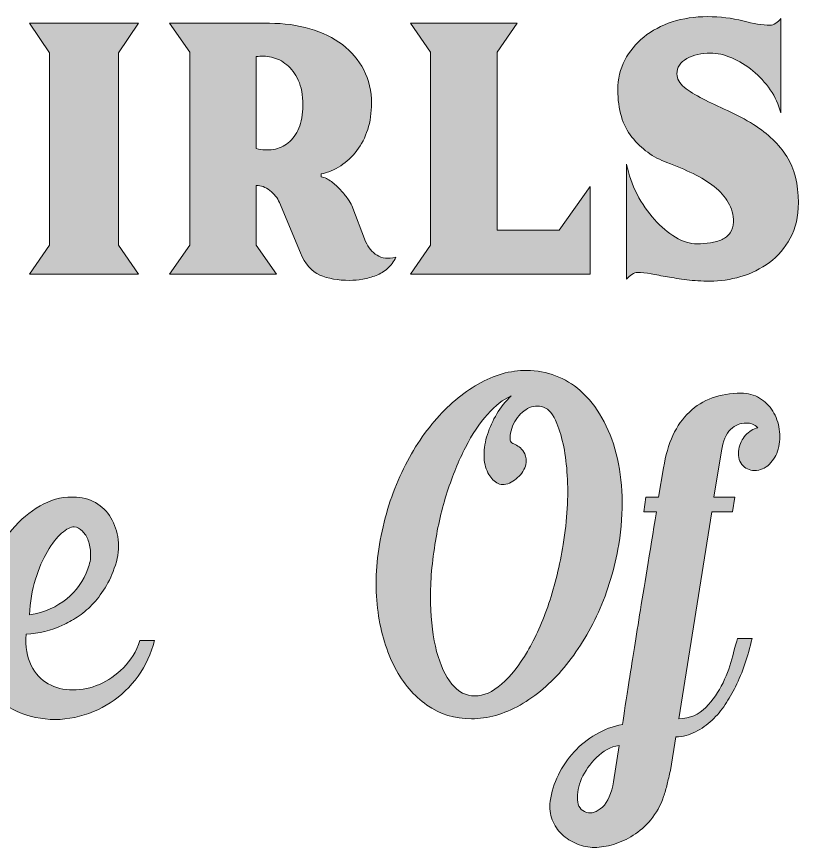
# Model space of a CAD drawing. Header units: inches. Extents: x 0.5 to 6.17, y -8.94 to -0.2.
# Drawn here: x 4.378 to 6.122, y -8.938 to -7.084 of the extents above; entities that cross this region are included whole.
import ezdxf

# ---------------------------------------------------------------- set-up
doc = ezdxf.new("R2010")
doc.units = ezdxf.units.IN
doc.header["$MEASUREMENT"] = 0
doc.layers.add('Layer 1', color=7, linetype='Continuous')

# ---------------------------------------------------------------- blocks, each defined once
blk = doc.blocks.new('block 10')
at = {"layer": 'Layer 1', "true_color": 0xf2f2f2}
h = blk.add_hatch(color=7, dxfattribs=at)
h.dxf.hatch_style = 2
edge = h.paths.add_edge_path()
edge.add_spline(control_points=[(4.6851, -8.4764), (4.6782, -8.5055), (4.666, -8.5321), (4.6487, -8.556), (4.6314, -8.5799), (4.6108, -8.5997), (4.5869, -8.6152), (4.563, -8.6308), (4.5365, -8.6418), (4.5076, -8.648), (4.4786, -8.6542), (4.4493, -8.6542), (4.4198, -8.648), (4.3965, -8.6432), (4.3747, -8.6341), (4.3546, -8.621), (4.3344, -8.6078), (4.3179, -8.5908), (4.305, -8.57), (4.2921, -8.5492), (4.2835, -8.5249), (4.2791, -8.4972), (4.2746, -8.4695), (4.2762, -8.4386), (4.2838, -8.4047), (4.2913, -8.3707), (4.3023, -8.3385), (4.3168, -8.3079), (4.3313, -8.2774), (4.3481, -8.2511), (4.3673, -8.2289), (4.3865, -8.2067), (4.4075, -8.189), (4.4301, -8.1759), (4.4528, -8.1627), (4.4764, -8.1561), (4.501, -8.1561), (4.501, -8.1561), (4.5047, -8.1561), (4.5047, -8.1561), (4.523, -8.1561), (4.5393, -8.1603), (4.5538, -8.1686), (4.5683, -8.1769), (4.5798, -8.1882), (4.5883, -8.2024), (4.5968, -8.2166), (4.6021, -8.2329), (4.6044, -8.2513), (4.6066, -8.2696), (4.6045, -8.2885), (4.5982, -8.3079), (4.5919, -8.3274), (4.5842, -8.3443), (4.5751, -8.3589), (4.566, -8.3735), (4.5562, -8.3861), (4.5458, -8.3969), (4.5354, -8.4076), (4.5246, -8.4166), (4.5132, -8.4239), (4.5019, -8.4312), (4.4909, -8.4373), (4.4802, -8.4421), (4.455, -8.4539), (4.4279, -8.4605), (4.399, -8.4619), (4.3971, -8.4903), (4.4009, -8.5137), (4.4103, -8.5321), (4.4198, -8.5504), (4.4325, -8.5641), (4.4485, -8.5731), (4.4646, -8.5821), (4.4829, -8.5866), (4.5033, -8.5866), (4.5238, -8.5866), (4.5436, -8.5825), (4.5628, -8.5742), (4.582, -8.5659), (4.5998, -8.5535), (4.6162, -8.5372), (4.6325, -8.521), (4.6448, -8.5007), (4.653, -8.4764), (4.653, -8.4764), (4.6851, -8.4764), (4.6851, -8.4764)], knot_values=[0, 0, 0, 0, 1, 1, 1, 2, 2, 2, 3, 3, 3, 4, 4, 4, 5, 5, 5, 6, 6, 6, 7, 7, 7, 8, 8, 8, 9, 9, 9, 10, 10, 10, 11, 11, 11, 12, 12, 12, 13, 13, 13, 14, 14, 14, 15, 15, 15, 16, 16, 16, 17, 17, 17, 18, 18, 18, 19, 19, 19, 20, 20, 20, 21, 21, 21, 22, 22, 22, 23, 23, 23, 24, 24, 24, 25, 25, 25, 26, 26, 26, 27, 27, 27, 28, 28, 28, 29, 29, 29, 29], degree=3, periodic=1)
edge = h.paths.add_edge_path()
edge.add_spline(control_points=[(4.5368, -8.3163), (4.5412, -8.3052), (4.5433, -8.2941), (4.543, -8.283), (4.5427, -8.2719), (4.5409, -8.262), (4.5378, -8.2534), (4.5346, -8.2447), (4.5302, -8.2376), (4.5246, -8.232), (4.5189, -8.2265), (4.5129, -8.2234), (4.5066, -8.2227), (4.4984, -8.2227), (4.489, -8.2273), (4.4783, -8.2367), (4.4676, -8.2461), (4.4571, -8.2596), (4.4467, -8.2773), (4.4363, -8.2949), (4.4273, -8.3157), (4.4198, -8.3397), (4.4122, -8.3636), (4.4078, -8.3901), (4.4065, -8.4192), (4.4405, -8.413), (4.4682, -8.401), (4.4896, -8.3833), (4.511, -8.3657), (4.5268, -8.3433), (4.5368, -8.3163)], knot_values=[0, 0, 0, 0, 1, 1, 1, 2, 2, 2, 3, 3, 3, 4, 4, 4, 5, 5, 5, 6, 6, 6, 7, 7, 7, 8, 8, 8, 9, 9, 9, 10, 10, 10, 10], degree=3, periodic=1)
at = {"layer": 'Layer 1', "lineweight": 0}
for points, knots in [([(4.6851, -8.4764), (4.6782, -8.5055), (4.666, -8.5321), (4.6487, -8.556), (4.6314, -8.5799), (4.6108, -8.5997), (4.5869, -8.6152), (4.563, -8.6308), (4.5365, -8.6418), (4.5076, -8.648), (4.4786, -8.6542), (4.4493, -8.6542), (4.4198, -8.648), (4.3965, -8.6432), (4.3747, -8.6341), (4.3546, -8.621), (4.3344, -8.6078), (4.3179, -8.5908), (4.305, -8.57), (4.2921, -8.5492), (4.2835, -8.5249), (4.2791, -8.4972), (4.2746, -8.4695), (4.2762, -8.4386), (4.2838, -8.4047), (4.2913, -8.3707), (4.3023, -8.3385), (4.3168, -8.3079), (4.3313, -8.2774), (4.3481, -8.2511), (4.3673, -8.2289), (4.3865, -8.2067), (4.4075, -8.189), (4.4301, -8.1759), (4.4528, -8.1627), (4.4764, -8.1561), (4.501, -8.1561), (4.501, -8.1561), (4.5047, -8.1561), (4.5047, -8.1561), (4.523, -8.1561), (4.5393, -8.1603), (4.5538, -8.1686), (4.5683, -8.1769), (4.5798, -8.1882), (4.5883, -8.2024), (4.5968, -8.2166), (4.6021, -8.2329), (4.6044, -8.2513), (4.6066, -8.2696), (4.6045, -8.2885), (4.5982, -8.3079), (4.5919, -8.3274), (4.5842, -8.3443), (4.5751, -8.3589), (4.566, -8.3735), (4.5562, -8.3861), (4.5458, -8.3969), (4.5354, -8.4076), (4.5246, -8.4166), (4.5132, -8.4239), (4.5019, -8.4312), (4.4909, -8.4373), (4.4802, -8.4421), (4.455, -8.4539), (4.4279, -8.4605), (4.399, -8.4619), (4.3971, -8.4903), (4.4009, -8.5137), (4.4103, -8.5321), (4.4198, -8.5504), (4.4325, -8.5641), (4.4485, -8.5731), (4.4646, -8.5821), (4.4829, -8.5866), (4.5033, -8.5866), (4.5238, -8.5866), (4.5436, -8.5825), (4.5628, -8.5742), (4.582, -8.5659), (4.5998, -8.5535), (4.6162, -8.5372), (4.6325, -8.521), (4.6448, -8.5007), (4.653, -8.4764), (4.653, -8.4764), (4.6851, -8.4764), (4.6851, -8.4764)], [0, 0, 0, 0, 1, 1, 1, 2, 2, 2, 3, 3, 3, 4, 4, 4, 5, 5, 5, 6, 6, 6, 7, 7, 7, 8, 8, 8, 9, 9, 9, 10, 10, 10, 11, 11, 11, 12, 12, 12, 13, 13, 13, 14, 14, 14, 15, 15, 15, 16, 16, 16, 17, 17, 17, 18, 18, 18, 19, 19, 19, 20, 20, 20, 21, 21, 21, 22, 22, 22, 23, 23, 23, 24, 24, 24, 25, 25, 25, 26, 26, 26, 27, 27, 27, 28, 28, 28, 29, 29, 29, 29]), ([(4.5368, -8.3163), (4.5412, -8.3052), (4.5433, -8.2941), (4.543, -8.283), (4.5427, -8.2719), (4.5409, -8.262), (4.5378, -8.2534), (4.5346, -8.2447), (4.5302, -8.2376), (4.5246, -8.232), (4.5189, -8.2265), (4.5129, -8.2234), (4.5066, -8.2227), (4.4984, -8.2227), (4.489, -8.2273), (4.4783, -8.2367), (4.4676, -8.2461), (4.4571, -8.2596), (4.4467, -8.2773), (4.4363, -8.2949), (4.4273, -8.3157), (4.4198, -8.3397), (4.4122, -8.3636), (4.4078, -8.3901), (4.4065, -8.4192), (4.4405, -8.413), (4.4682, -8.401), (4.4896, -8.3833), (4.511, -8.3657), (4.5268, -8.3433), (4.5368, -8.3163)], [0, 0, 0, 0, 1, 1, 1, 2, 2, 2, 3, 3, 3, 4, 4, 4, 5, 5, 5, 6, 6, 6, 7, 7, 7, 8, 8, 8, 9, 9, 9, 10, 10, 10, 10])]:
    blk.add_open_spline(points, degree=3, knots=knots, dxfattribs=at)
blk = doc.blocks.new('block 11')
at = {"layer": 'Layer 1', "true_color": 0xf2f2f2}
h = blk.add_hatch(color=7, dxfattribs=at)
h.dxf.hatch_style = 2
edge = h.paths.add_edge_path()
edge.add_spline(control_points=[(5.636, -7.919), (5.6542, -7.9356), (5.6701, -7.9558), (5.6837, -7.9793), (5.6972, -8.0029), (5.7077, -8.0296), (5.7153, -8.0594), (5.7228, -8.0892), (5.7272, -8.1211), (5.7285, -8.1551), (5.7298, -8.189), (5.7272, -8.2247), (5.721, -8.2622), (5.7121, -8.3156), (5.697, -8.3658), (5.6756, -8.413), (5.6542, -8.4601), (5.6287, -8.5014), (5.5991, -8.5367), (5.5696, -8.5721), (5.5368, -8.6), (5.5009, -8.6204), (5.4651, -8.6409), (5.4288, -8.6511), (5.3924, -8.6511), (5.3552, -8.6511), (5.3222, -8.6409), (5.2932, -8.6204), (5.2642, -8.6), (5.2405, -8.5721), (5.2219, -8.5367), (5.2033, -8.5014), (5.1907, -8.4601), (5.1841, -8.413), (5.1775, -8.3658), (5.1786, -8.3156), (5.1874, -8.2622), (5.1963, -8.2081), (5.2114, -8.1575), (5.2328, -8.1104), (5.2542, -8.0632), (5.2798, -8.0221), (5.3097, -7.9871), (5.3396, -7.9521), (5.3722, -7.9244), (5.4075, -7.9039), (5.4427, -7.8835), (5.4789, -7.8733), (5.516, -7.8733), (5.5387, -7.8733), (5.5601, -7.8773), (5.5803, -7.8852), (5.6004, -7.8932), (5.6186, -7.9041), (5.635, -7.918), (5.635, -7.918), (5.635, -7.919), (5.635, -7.919), (5.635, -7.919), (5.636, -7.919), (5.636, -7.919)], knot_values=[0, 0, 0, 0, 1, 1, 1, 2, 2, 2, 3, 3, 3, 4, 4, 4, 5, 5, 5, 6, 6, 6, 7, 7, 7, 8, 8, 8, 9, 9, 9, 10, 10, 10, 11, 11, 11, 12, 12, 12, 13, 13, 13, 14, 14, 14, 15, 15, 15, 16, 16, 16, 17, 17, 17, 18, 18, 18, 19, 19, 19, 20, 20, 20, 20], degree=3, periodic=1)
edge = h.paths.add_edge_path()
edge.add_spline(control_points=[(5.3999, -8.6002), (5.4194, -8.6002), (5.4394, -8.5913), (5.4599, -8.5736), (5.4803, -8.556), (5.4995, -8.5317), (5.5175, -8.5009), (5.5354, -8.47), (5.5513, -8.4341), (5.5652, -8.3932), (5.579, -8.3523), (5.5897, -8.3086), (5.5973, -8.2622), (5.6061, -8.206), (5.6091, -8.1547), (5.6062, -8.1083), (5.6034, -8.0618), (5.5957, -8.023), (5.5831, -7.9918), (5.5755, -7.9717), (5.5656, -7.9596), (5.5533, -7.9554), (5.5411, -7.9513), (5.5293, -7.9523), (5.5179, -7.9585), (5.5066, -7.9648), (5.497, -7.9745), (5.4891, -7.9876), (5.4813, -8.0008), (5.478, -8.0147), (5.4792, -8.0292), (5.4798, -8.0327), (5.4817, -8.0351), (5.4849, -8.0365), (5.488, -8.0379), (5.4917, -8.0398), (5.4957, -8.0422), (5.4998, -8.0447), (5.5036, -8.048), (5.5071, -8.0521), (5.5105, -8.0563), (5.5129, -8.0625), (5.5142, -8.0708), (5.5154, -8.0819), (5.5123, -8.0925), (5.5047, -8.1026), (5.4972, -8.1126), (5.488, -8.1201), (5.4773, -8.1249), (5.4666, -8.1298), (5.4572, -8.1296), (5.449, -8.1244), (5.4408, -8.1192), (5.4342, -8.1117), (5.4292, -8.102), (5.4235, -8.091), (5.4207, -8.0778), (5.4207, -8.0625), (5.4207, -8.0473), (5.4232, -8.0318), (5.4282, -8.0162), (5.4333, -8.0006), (5.4402, -7.9854), (5.449, -7.9705), (5.4578, -7.9556), (5.4685, -7.9422), (5.4811, -7.9304), (5.4635, -7.9381), (5.4458, -7.9518), (5.4282, -7.9715), (5.4106, -7.9913), (5.3942, -8.0159), (5.3791, -8.0454), (5.364, -8.0748), (5.3505, -8.1079), (5.3385, -8.1447), (5.3266, -8.1814), (5.3174, -8.2206), (5.3111, -8.2622), (5.3036, -8.3086), (5.3003, -8.3523), (5.3012, -8.3932), (5.3022, -8.4341), (5.3067, -8.47), (5.3149, -8.5009), (5.3231, -8.5317), (5.3344, -8.556), (5.3489, -8.5736), (5.3634, -8.5913), (5.3804, -8.6002), (5.3999, -8.6002)], knot_values=[0, 0, 0, 0, 1, 1, 1, 2, 2, 2, 3, 3, 3, 4, 4, 4, 5, 5, 5, 6, 6, 6, 7, 7, 7, 8, 8, 8, 9, 9, 9, 10, 10, 10, 11, 11, 11, 12, 12, 12, 13, 13, 13, 14, 14, 14, 15, 15, 15, 16, 16, 16, 17, 17, 17, 18, 18, 18, 19, 19, 19, 20, 20, 20, 21, 21, 21, 22, 22, 22, 23, 23, 23, 24, 24, 24, 25, 25, 25, 26, 26, 26, 27, 27, 27, 28, 28, 28, 29, 29, 29, 30, 30, 30, 30], degree=3, periodic=1)
at = {"layer": 'Layer 1', "lineweight": 0}
for points, knots in [([(5.636, -7.919), (5.6542, -7.9356), (5.6701, -7.9558), (5.6837, -7.9793), (5.6972, -8.0029), (5.7077, -8.0296), (5.7153, -8.0594), (5.7228, -8.0892), (5.7272, -8.1211), (5.7285, -8.1551), (5.7298, -8.189), (5.7272, -8.2247), (5.721, -8.2622), (5.7121, -8.3156), (5.697, -8.3658), (5.6756, -8.413), (5.6542, -8.4601), (5.6287, -8.5014), (5.5991, -8.5367), (5.5696, -8.5721), (5.5368, -8.6), (5.5009, -8.6204), (5.4651, -8.6409), (5.4288, -8.6511), (5.3924, -8.6511), (5.3552, -8.6511), (5.3222, -8.6409), (5.2932, -8.6204), (5.2642, -8.6), (5.2405, -8.5721), (5.2219, -8.5367), (5.2033, -8.5014), (5.1907, -8.4601), (5.1841, -8.413), (5.1775, -8.3658), (5.1786, -8.3156), (5.1874, -8.2622), (5.1963, -8.2081), (5.2114, -8.1575), (5.2328, -8.1104), (5.2542, -8.0632), (5.2798, -8.0221), (5.3097, -7.9871), (5.3396, -7.9521), (5.3722, -7.9244), (5.4075, -7.9039), (5.4427, -7.8835), (5.4789, -7.8733), (5.516, -7.8733), (5.5387, -7.8733), (5.5601, -7.8773), (5.5803, -7.8852), (5.6004, -7.8932), (5.6186, -7.9041), (5.635, -7.918), (5.635, -7.918), (5.635, -7.919), (5.635, -7.919), (5.635, -7.919), (5.636, -7.919), (5.636, -7.919)], [0, 0, 0, 0, 1, 1, 1, 2, 2, 2, 3, 3, 3, 4, 4, 4, 5, 5, 5, 6, 6, 6, 7, 7, 7, 8, 8, 8, 9, 9, 9, 10, 10, 10, 11, 11, 11, 12, 12, 12, 13, 13, 13, 14, 14, 14, 15, 15, 15, 16, 16, 16, 17, 17, 17, 18, 18, 18, 19, 19, 19, 20, 20, 20, 20]), ([(5.3999, -8.6002), (5.4194, -8.6002), (5.4394, -8.5913), (5.4599, -8.5736), (5.4803, -8.556), (5.4995, -8.5317), (5.5175, -8.5009), (5.5354, -8.47), (5.5513, -8.4341), (5.5652, -8.3932), (5.579, -8.3523), (5.5897, -8.3086), (5.5973, -8.2622), (5.6061, -8.206), (5.6091, -8.1547), (5.6062, -8.1083), (5.6034, -8.0618), (5.5957, -8.023), (5.5831, -7.9918), (5.5755, -7.9717), (5.5656, -7.9596), (5.5533, -7.9554), (5.5411, -7.9513), (5.5293, -7.9523), (5.5179, -7.9585), (5.5066, -7.9648), (5.497, -7.9745), (5.4891, -7.9876), (5.4813, -8.0008), (5.478, -8.0147), (5.4792, -8.0292), (5.4798, -8.0327), (5.4817, -8.0351), (5.4849, -8.0365), (5.488, -8.0379), (5.4917, -8.0398), (5.4957, -8.0422), (5.4998, -8.0447), (5.5036, -8.048), (5.5071, -8.0521), (5.5105, -8.0563), (5.5129, -8.0625), (5.5142, -8.0708), (5.5154, -8.0819), (5.5123, -8.0925), (5.5047, -8.1026), (5.4972, -8.1126), (5.488, -8.1201), (5.4773, -8.1249), (5.4666, -8.1298), (5.4572, -8.1296), (5.449, -8.1244), (5.4408, -8.1192), (5.4342, -8.1117), (5.4292, -8.102), (5.4235, -8.091), (5.4207, -8.0778), (5.4207, -8.0625), (5.4207, -8.0473), (5.4232, -8.0318), (5.4282, -8.0162), (5.4333, -8.0006), (5.4402, -7.9854), (5.449, -7.9705), (5.4578, -7.9556), (5.4685, -7.9422), (5.4811, -7.9304), (5.4635, -7.9381), (5.4458, -7.9518), (5.4282, -7.9715), (5.4106, -7.9913), (5.3942, -8.0159), (5.3791, -8.0454), (5.364, -8.0748), (5.3505, -8.1079), (5.3385, -8.1447), (5.3266, -8.1814), (5.3174, -8.2206), (5.3111, -8.2622), (5.3036, -8.3086), (5.3003, -8.3523), (5.3012, -8.3932), (5.3022, -8.4341), (5.3067, -8.47), (5.3149, -8.5009), (5.3231, -8.5317), (5.3344, -8.556), (5.3489, -8.5736), (5.3634, -8.5913), (5.3804, -8.6002), (5.3999, -8.6002)], [0, 0, 0, 0, 1, 1, 1, 2, 2, 2, 3, 3, 3, 4, 4, 4, 5, 5, 5, 6, 6, 6, 7, 7, 7, 8, 8, 8, 9, 9, 9, 10, 10, 10, 11, 11, 11, 12, 12, 12, 13, 13, 13, 14, 14, 14, 15, 15, 15, 16, 16, 16, 17, 17, 17, 18, 18, 18, 19, 19, 19, 20, 20, 20, 21, 21, 21, 22, 22, 22, 23, 23, 23, 24, 24, 24, 25, 25, 25, 26, 26, 26, 27, 27, 27, 28, 28, 28, 29, 29, 29, 30, 30, 30, 30])]:
    blk.add_open_spline(points, degree=3, knots=knots, dxfattribs=at)
blk = doc.blocks.new('block 12')
at = {"layer": 'Layer 1', "true_color": 0xf2f2f2}
h = blk.add_hatch(color=7, dxfattribs=at)
h.dxf.hatch_style = 2
edge = h.paths.add_edge_path()
edge.add_spline(control_points=[(6.0184, -8.4722), (6.0096, -8.5118), (5.9973, -8.5475), (5.9816, -8.5794), (5.9746, -8.5932), (5.9669, -8.6066), (5.9584, -8.6194), (5.9499, -8.6322), (5.9402, -8.6438), (5.9292, -8.6542), (5.9181, -8.6646), (5.9059, -8.6733), (5.8923, -8.6802), (5.8788, -8.6872), (5.8642, -8.691), (5.8484, -8.6917), (5.8484, -8.6917), (5.8362, -8.7666), (5.8362, -8.7666), (5.8336, -8.7776), (5.8313, -8.7879), (5.8291, -8.7972), (5.8269, -8.8066), (5.8242, -8.8158), (5.8211, -8.8248), (5.8141, -8.8449), (5.8047, -8.862), (5.7927, -8.8763), (5.7808, -8.8905), (5.7677, -8.9021), (5.7535, -8.9111), (5.7394, -8.9201), (5.7247, -8.9269), (5.7096, -8.9314), (5.6945, -8.9359), (5.6804, -8.9382), (5.6671, -8.9382), (5.6539, -8.9382), (5.6409, -8.9355), (5.6279, -8.9304), (5.615, -8.9251), (5.6039, -8.918), (5.5944, -8.909), (5.585, -8.9), (5.5777, -8.8893), (5.5727, -8.8768), (5.5677, -8.8643), (5.5661, -8.8504), (5.568, -8.8352), (5.5711, -8.8151), (5.5773, -8.7955), (5.5864, -8.7764), (5.5955, -8.7574), (5.6072, -8.7402), (5.6213, -8.725), (5.6355, -8.7097), (5.6517, -8.6967), (5.67, -8.686), (5.6882, -8.6752), (5.7081, -8.6678), (5.7295, -8.6636), (5.7326, -8.6407), (5.7376, -8.6078), (5.7446, -8.5648), (5.7502, -8.5281), (5.7579, -8.4795), (5.7677, -8.4192), (5.7774, -8.3589), (5.7899, -8.2823), (5.805, -8.1894), (5.805, -8.1894), (5.7767, -8.1894), (5.7767, -8.1894), (5.7767, -8.1894), (5.7814, -8.1561), (5.7814, -8.1561), (5.7814, -8.1561), (5.8097, -8.1561), (5.8097, -8.1561), (5.8097, -8.1561), (5.8211, -8.0906), (5.8211, -8.0906), (5.8299, -8.0358), (5.849, -7.9944), (5.8787, -7.9663), (5.9082, -7.9382), (5.9466, -7.9242), (5.9939, -7.9242), (6.0096, -7.9242), (6.0234, -7.9278), (6.0354, -7.9351), (6.0474, -7.9424), (6.0571, -7.9521), (6.0647, -7.9642), (6.0722, -7.9764), (6.0771, -7.9899), (6.0793, -8.0048), (6.0815, -8.0197), (6.0807, -8.0344), (6.0769, -8.049), (6.0732, -8.0622), (6.0666, -8.0734), (6.0571, -8.0828), (6.0477, -8.0922), (6.0367, -8.0968), (6.0241, -8.0968), (6.0121, -8.0968), (6.0027, -8.0923), (5.9957, -8.0833), (5.9888, -8.0743), (5.9866, -8.0629), (5.9891, -8.049), (5.991, -8.0372), (5.9959, -8.027), (6.0038, -8.0183), (6.0116, -8.0097), (6.0209, -8.0039), (6.0316, -8.0012), (6.0241, -7.9942), (6.0152, -7.9908), (6.0052, -7.9908), (5.9926, -7.9908), (5.9811, -7.9956), (5.9707, -8.0053), (5.9603, -8.015), (5.9536, -8.031), (5.9504, -8.0532), (5.9504, -8.0532), (5.9334, -8.1561), (5.9334, -8.1561), (5.9334, -8.1561), (5.9797, -8.1561), (5.9797, -8.1561), (5.9797, -8.1561), (5.975, -8.1894), (5.975, -8.1894), (5.975, -8.1894), (5.9287, -8.1894), (5.9287, -8.1894), (5.9287, -8.1894), (5.855, -8.6511), (5.855, -8.6511), (5.8796, -8.6504), (5.8997, -8.6419), (5.9155, -8.6257), (5.9312, -8.6094), (5.9439, -8.591), (5.9537, -8.5705), (5.9635, -8.5501), (5.9707, -8.5302), (5.9754, -8.5107), (5.9802, -8.4913), (5.9838, -8.4785), (5.9863, -8.4722), (5.9863, -8.4722), (6.0184, -8.4722), (6.0184, -8.4722)], knot_values=[0, 0, 0, 0, 1, 1, 1, 2, 2, 2, 3, 3, 3, 4, 4, 4, 5, 5, 5, 6, 6, 6, 7, 7, 7, 8, 8, 8, 9, 9, 9, 10, 10, 10, 11, 11, 11, 12, 12, 12, 13, 13, 13, 14, 14, 14, 15, 15, 15, 16, 16, 16, 17, 17, 17, 18, 18, 18, 19, 19, 19, 20, 20, 20, 21, 21, 21, 22, 22, 22, 23, 23, 23, 24, 24, 24, 25, 25, 25, 26, 26, 26, 27, 27, 27, 28, 28, 28, 29, 29, 29, 30, 30, 30, 31, 31, 31, 32, 32, 32, 33, 33, 33, 34, 34, 34, 35, 35, 35, 36, 36, 36, 37, 37, 37, 38, 38, 38, 39, 39, 39, 40, 40, 40, 41, 41, 41, 42, 42, 42, 43, 43, 43, 44, 44, 44, 45, 45, 45, 46, 46, 46, 47, 47, 47, 48, 48, 48, 49, 49, 49, 50, 50, 50, 51, 51, 51, 52, 52, 52, 52], degree=3, periodic=1)
edge = h.paths.add_edge_path()
edge.add_spline(control_points=[(5.7219, -8.7104), (5.703, -8.7139), (5.6862, -8.7229), (5.6714, -8.7374), (5.6566, -8.752), (5.6456, -8.7678), (5.6383, -8.7847), (5.6311, -8.8017), (5.6279, -8.8175), (5.6289, -8.8321), (5.6298, -8.8466), (5.6366, -8.856), (5.6492, -8.8601), (5.6605, -8.8636), (5.6723, -8.8596), (5.6846, -8.8482), (5.6969, -8.8368), (5.7052, -8.8179), (5.7096, -8.7915), (5.7096, -8.7915), (5.7219, -8.7104), (5.7219, -8.7104)], knot_values=[0, 0, 0, 0, 1, 1, 1, 2, 2, 2, 3, 3, 3, 4, 4, 4, 5, 5, 5, 6, 6, 6, 7, 7, 7, 7], degree=3, periodic=1)
at = {"layer": 'Layer 1', "lineweight": 0}
for points, knots in [([(6.0184, -8.4722), (6.0096, -8.5118), (5.9973, -8.5475), (5.9816, -8.5794), (5.9746, -8.5932), (5.9669, -8.6066), (5.9584, -8.6194), (5.9499, -8.6322), (5.9402, -8.6438), (5.9292, -8.6542), (5.9181, -8.6646), (5.9059, -8.6733), (5.8923, -8.6802), (5.8788, -8.6872), (5.8642, -8.691), (5.8484, -8.6917), (5.8484, -8.6917), (5.8362, -8.7666), (5.8362, -8.7666), (5.8336, -8.7776), (5.8313, -8.7879), (5.8291, -8.7972), (5.8269, -8.8066), (5.8242, -8.8158), (5.8211, -8.8248), (5.8141, -8.8449), (5.8047, -8.862), (5.7927, -8.8763), (5.7808, -8.8905), (5.7677, -8.9021), (5.7535, -8.9111), (5.7394, -8.9201), (5.7247, -8.9269), (5.7096, -8.9314), (5.6945, -8.9359), (5.6804, -8.9382), (5.6671, -8.9382), (5.6539, -8.9382), (5.6409, -8.9355), (5.6279, -8.9304), (5.615, -8.9251), (5.6039, -8.918), (5.5944, -8.909), (5.585, -8.9), (5.5777, -8.8893), (5.5727, -8.8768), (5.5677, -8.8643), (5.5661, -8.8504), (5.568, -8.8352), (5.5711, -8.8151), (5.5773, -8.7955), (5.5864, -8.7764), (5.5955, -8.7574), (5.6072, -8.7402), (5.6213, -8.725), (5.6355, -8.7097), (5.6517, -8.6967), (5.67, -8.686), (5.6882, -8.6752), (5.7081, -8.6678), (5.7295, -8.6636), (5.7326, -8.6407), (5.7376, -8.6078), (5.7446, -8.5648), (5.7502, -8.5281), (5.7579, -8.4795), (5.7677, -8.4192), (5.7774, -8.3589), (5.7899, -8.2823), (5.805, -8.1894), (5.805, -8.1894), (5.7767, -8.1894), (5.7767, -8.1894), (5.7767, -8.1894), (5.7814, -8.1561), (5.7814, -8.1561), (5.7814, -8.1561), (5.8097, -8.1561), (5.8097, -8.1561), (5.8097, -8.1561), (5.8211, -8.0906), (5.8211, -8.0906), (5.8299, -8.0358), (5.849, -7.9944), (5.8787, -7.9663), (5.9082, -7.9382), (5.9466, -7.9242), (5.9939, -7.9242), (6.0096, -7.9242), (6.0234, -7.9278), (6.0354, -7.9351), (6.0474, -7.9424), (6.0571, -7.9521), (6.0647, -7.9642), (6.0722, -7.9764), (6.0771, -7.9899), (6.0793, -8.0048), (6.0815, -8.0197), (6.0807, -8.0344), (6.0769, -8.049), (6.0732, -8.0622), (6.0666, -8.0734), (6.0571, -8.0828), (6.0477, -8.0922), (6.0367, -8.0968), (6.0241, -8.0968), (6.0121, -8.0968), (6.0027, -8.0923), (5.9957, -8.0833), (5.9888, -8.0743), (5.9866, -8.0629), (5.9891, -8.049), (5.991, -8.0372), (5.9959, -8.027), (6.0038, -8.0183), (6.0116, -8.0097), (6.0209, -8.0039), (6.0316, -8.0012), (6.0241, -7.9942), (6.0152, -7.9908), (6.0052, -7.9908), (5.9926, -7.9908), (5.9811, -7.9956), (5.9707, -8.0053), (5.9603, -8.015), (5.9536, -8.031), (5.9504, -8.0532), (5.9504, -8.0532), (5.9334, -8.1561), (5.9334, -8.1561), (5.9334, -8.1561), (5.9797, -8.1561), (5.9797, -8.1561), (5.9797, -8.1561), (5.975, -8.1894), (5.975, -8.1894), (5.975, -8.1894), (5.9287, -8.1894), (5.9287, -8.1894), (5.9287, -8.1894), (5.855, -8.6511), (5.855, -8.6511), (5.8796, -8.6504), (5.8997, -8.6419), (5.9155, -8.6257), (5.9312, -8.6094), (5.9439, -8.591), (5.9537, -8.5705), (5.9635, -8.5501), (5.9707, -8.5302), (5.9754, -8.5107), (5.9802, -8.4913), (5.9838, -8.4785), (5.9863, -8.4722), (5.9863, -8.4722), (6.0184, -8.4722), (6.0184, -8.4722)], [0, 0, 0, 0, 1, 1, 1, 2, 2, 2, 3, 3, 3, 4, 4, 4, 5, 5, 5, 6, 6, 6, 7, 7, 7, 8, 8, 8, 9, 9, 9, 10, 10, 10, 11, 11, 11, 12, 12, 12, 13, 13, 13, 14, 14, 14, 15, 15, 15, 16, 16, 16, 17, 17, 17, 18, 18, 18, 19, 19, 19, 20, 20, 20, 21, 21, 21, 22, 22, 22, 23, 23, 23, 24, 24, 24, 25, 25, 25, 26, 26, 26, 27, 27, 27, 28, 28, 28, 29, 29, 29, 30, 30, 30, 31, 31, 31, 32, 32, 32, 33, 33, 33, 34, 34, 34, 35, 35, 35, 36, 36, 36, 37, 37, 37, 38, 38, 38, 39, 39, 39, 40, 40, 40, 41, 41, 41, 42, 42, 42, 43, 43, 43, 44, 44, 44, 45, 45, 45, 46, 46, 46, 47, 47, 47, 48, 48, 48, 49, 49, 49, 50, 50, 50, 51, 51, 51, 52, 52, 52, 52]), ([(5.7219, -8.7104), (5.703, -8.7139), (5.6862, -8.7229), (5.6714, -8.7374), (5.6566, -8.752), (5.6456, -8.7678), (5.6383, -8.7847), (5.6311, -8.8017), (5.6279, -8.8175), (5.6289, -8.8321), (5.6298, -8.8466), (5.6366, -8.856), (5.6492, -8.8601), (5.6605, -8.8636), (5.6723, -8.8596), (5.6846, -8.8482), (5.6969, -8.8368), (5.7052, -8.8179), (5.7096, -8.7915), (5.7096, -8.7915), (5.7219, -8.7104), (5.7219, -8.7104)], [0, 0, 0, 0, 1, 1, 1, 2, 2, 2, 3, 3, 3, 4, 4, 4, 5, 5, 5, 6, 6, 6, 7, 7, 7, 7])]:
    blk.add_open_spline(points, degree=3, knots=knots, dxfattribs=at)
blk = doc.blocks.new('block 3')
at = {"layer": 'Layer 1'}
for name in ['block 11', 'block 12', 'block 10']:
    blk.add_blockref(name, (0, 0), dxfattribs=at)
blk = doc.blocks.new('block 41')
at = {"layer": 'Layer 1', "true_color": 0xed1e79}
h = blk.add_hatch(color=230, dxfattribs=at)
h.dxf.hatch_style = 2
edge = h.paths.add_edge_path()
edge.add_spline(control_points=[(6.1218, -7.4989), (6.1218, -7.5298), (6.1158, -7.5563), (6.1038, -7.5782), (6.0918, -7.6001), (6.0762, -7.6182), (6.0571, -7.6325), (6.038, -7.6468), (6.0167, -7.6573), (5.9933, -7.664), (5.9698, -7.6707), (5.9469, -7.6741), (5.9245, -7.6741), (5.9059, -7.6741), (5.8887, -7.6731), (5.8729, -7.671), (5.8571, -7.669), (5.8426, -7.6668), (5.8295, -7.6645), (5.8164, -7.6621), (5.8043, -7.6599), (5.7931, -7.6579), (5.7819, -7.6559), (5.7719, -7.6548), (5.7632, -7.6548), (5.7594, -7.6548), (5.7551, -7.6563), (5.7505, -7.6592), (5.7459, -7.6621), (5.7419, -7.6656), (5.7386, -7.6697), (5.7386, -7.6697), (5.7386, -7.413), (5.7386, -7.413), (5.743, -7.4364), (5.7508, -7.4587), (5.762, -7.48), (5.7731, -7.5014), (5.7861, -7.5202), (5.8008, -7.5366), (5.8156, -7.5529), (5.8311, -7.5661), (5.8475, -7.576), (5.8639, -7.5859), (5.88, -7.5909), (5.8958, -7.5909), (5.9062, -7.5909), (5.9161, -7.5902), (5.9257, -7.5887), (5.9352, -7.5872), (5.9438, -7.5847), (5.9515, -7.5812), (5.9591, -7.5777), (5.9653, -7.5728), (5.9699, -7.5663), (5.9746, -7.5599), (5.9769, -7.5517), (5.9769, -7.5418), (5.9769, -7.526), (5.9731, -7.5116), (5.9654, -7.4984), (5.9578, -7.4853), (5.9473, -7.4735), (5.9339, -7.463), (5.9205, -7.4524), (5.9048, -7.4428), (5.8868, -7.434), (5.8688, -7.4253), (5.8494, -7.4171), (5.8287, -7.4095), (5.7976, -7.3978), (5.7715, -7.3789), (5.7505, -7.3526), (5.7295, -7.3263), (5.719, -7.2912), (5.719, -7.2474), (5.719, -7.2229), (5.7242, -7.2007), (5.7345, -7.1808), (5.7449, -7.161), (5.7591, -7.1438), (5.7771, -7.1292), (5.7951, -7.1146), (5.8163, -7.1033), (5.8406, -7.0954), (5.8648, -7.0875), (5.8909, -7.0836), (5.9188, -7.0836), (5.9477, -7.0836), (5.974, -7.0868), (5.9978, -7.0932), (6.0215, -7.0997), (6.0418, -7.1029), (6.0588, -7.1029), (6.0626, -7.1029), (6.0668, -7.1014), (6.0714, -7.0985), (6.0761, -7.0956), (6.0798, -7.0921), (6.0825, -7.088), (6.0825, -7.088), (6.0825, -7.2982), (6.0825, -7.2982), (6.0781, -7.2801), (6.0703, -7.2631), (6.0592, -7.247), (6.048, -7.2309), (6.035, -7.2168), (6.0203, -7.2045), (6.0055, -7.1922), (5.9898, -7.1826), (5.9732, -7.1756), (5.9565, -7.1686), (5.9406, -7.1651), (5.9253, -7.1651), (5.9056, -7.1651), (5.8883, -7.1692), (5.8733, -7.1773), (5.8583, -7.1855), (5.8508, -7.1969), (5.8508, -7.2115), (5.8508, -7.2226), (5.8562, -7.2325), (5.8672, -7.2413), (5.8781, -7.2501), (5.8919, -7.2587), (5.9085, -7.2671), (5.9252, -7.2756), (5.9436, -7.2844), (5.9638, -7.2934), (5.984, -7.3025), (6.0033, -7.3129), (6.0219, -7.3245), (6.0541, -7.345), (6.0788, -7.3688), (6.096, -7.3959), (6.1132, -7.4231), (6.1218, -7.4574), (6.1218, -7.4989)], knot_values=[0, 0, 0, 0, 1, 1, 1, 2, 2, 2, 3, 3, 3, 4, 4, 4, 5, 5, 5, 6, 6, 6, 7, 7, 7, 8, 8, 8, 9, 9, 9, 10, 10, 10, 11, 11, 11, 12, 12, 12, 13, 13, 13, 14, 14, 14, 15, 15, 15, 16, 16, 16, 17, 17, 17, 18, 18, 18, 19, 19, 19, 20, 20, 20, 21, 21, 21, 22, 22, 22, 23, 23, 23, 24, 24, 24, 25, 25, 25, 26, 26, 26, 27, 27, 27, 28, 28, 28, 29, 29, 29, 30, 30, 30, 31, 31, 31, 32, 32, 32, 33, 33, 33, 34, 34, 34, 35, 35, 35, 36, 36, 36, 37, 37, 37, 38, 38, 38, 39, 39, 39, 40, 40, 40, 41, 41, 41, 42, 42, 42, 43, 43, 43, 44, 44, 44, 45, 45, 45, 46, 46, 46, 46], degree=3, periodic=1)
h = blk.add_hatch(color=230, dxfattribs=at)
h.dxf.hatch_style = 2
h.paths.add_polyline_path([(4.4066, -7.6583), (4.4516, -7.5935), (4.4516, -7.1642), (4.4066, -7.0985), (4.6497, -7.0985), (4.6055, -7.1642), (4.6055, -7.5935), (4.6497, -7.6583)])
h = blk.add_hatch(color=230, dxfattribs=at)
h.dxf.hatch_style = 2
edge = h.paths.add_edge_path()
edge.add_spline(control_points=[(5.1696, -7.2772), (5.1696, -7.2982), (5.1667, -7.3177), (5.161, -7.3355), (5.1553, -7.3533), (5.1472, -7.3691), (5.1369, -7.3828), (5.1265, -7.3965), (5.1145, -7.4078), (5.1008, -7.4165), (5.0872, -7.4253), (5.0727, -7.4314), (5.0575, -7.4349), (5.0575, -7.4349), (5.0575, -7.4411), (5.0575, -7.4411), (5.0651, -7.4428), (5.0726, -7.4465), (5.08, -7.452), (5.0873, -7.4576), (5.0942, -7.4637), (5.1004, -7.4704), (5.1067, -7.4771), (5.112, -7.4837), (5.1164, -7.4901), (5.1208, -7.4966), (5.1238, -7.5015), (5.1254, -7.505), (5.1254, -7.505), (5.1565, -7.5856), (5.1565, -7.5856), (5.1625, -7.5991), (5.171, -7.6093), (5.1819, -7.6163), (5.1928, -7.6233), (5.2067, -7.6248), (5.2237, -7.6207), (5.2193, -7.6306), (5.2133, -7.6389), (5.2056, -7.6456), (5.198, -7.6524), (5.1894, -7.6576), (5.1798, -7.6614), (5.1703, -7.6652), (5.1603, -7.668), (5.15, -7.6697), (5.1396, -7.6715), (5.13, -7.6724), (5.1213, -7.6724), (5.0946, -7.6724), (5.0722, -7.6684), (5.0542, -7.6605), (5.0362, -7.6526), (5.0217, -7.6361), (5.0108, -7.611), (5.0108, -7.611), (4.9641, -7.4989), (4.9641, -7.4989), (4.9597, -7.4884), (4.9526, -7.4793), (4.9428, -7.4717), (4.933, -7.4641), (4.9229, -7.4603), (4.9125, -7.4603), (4.9125, -7.4603), (4.9125, -7.5935), (4.9125, -7.5935), (4.9125, -7.5935), (4.9576, -7.6583), (4.9576, -7.6583), (4.9576, -7.6583), (4.7193, -7.6583), (4.7193, -7.6583), (4.7193, -7.6583), (4.7643, -7.5935), (4.7643, -7.5935), (4.7643, -7.5935), (4.7643, -7.1633), (4.7643, -7.1633), (4.7643, -7.1633), (4.7193, -7.0985), (4.7193, -7.0985), (4.7193, -7.0985), (4.942, -7.0985), (4.942, -7.0985), (4.9742, -7.0985), (5.0042, -7.1026), (5.0321, -7.1107), (5.0599, -7.1189), (5.0841, -7.1308), (5.1045, -7.1462), (5.125, -7.1617), (5.141, -7.1806), (5.1524, -7.2027), (5.1639, -7.2249), (5.1696, -7.2498), (5.1696, -7.2772)], knot_values=[0, 0, 0, 0, 1, 1, 1, 2, 2, 2, 3, 3, 3, 4, 4, 4, 5, 5, 5, 6, 6, 6, 7, 7, 7, 8, 8, 8, 9, 9, 9, 10, 10, 10, 11, 11, 11, 12, 12, 12, 13, 13, 13, 14, 14, 14, 15, 15, 15, 16, 16, 16, 17, 17, 17, 18, 18, 18, 19, 19, 19, 20, 20, 20, 21, 21, 21, 22, 22, 22, 23, 23, 23, 24, 24, 24, 25, 25, 25, 26, 26, 26, 27, 27, 27, 28, 28, 28, 29, 29, 29, 30, 30, 30, 31, 31, 31, 32, 32, 32, 32], degree=3, periodic=1)
edge = h.paths.add_edge_path()
edge.add_spline(control_points=[(5.0165, -7.2816), (5.0165, -7.2588), (5.0131, -7.2401), (5.0063, -7.2255), (4.9994, -7.2109), (4.9909, -7.1994), (4.9805, -7.1909), (4.9701, -7.1825), (4.9588, -7.1769), (4.9465, -7.1743), (4.9342, -7.1716), (4.9229, -7.1712), (4.9125, -7.1729), (4.9125, -7.1729), (4.9125, -7.378), (4.9125, -7.378), (4.9256, -7.3815), (4.9383, -7.3822), (4.9506, -7.3802), (4.9629, -7.3781), (4.9739, -7.3732), (4.9838, -7.3653), (4.9936, -7.3574), (5.0015, -7.3466), (5.0075, -7.3328), (5.0135, -7.3191), (5.0165, -7.302), (5.0165, -7.2816)], knot_values=[0, 0, 0, 0, 1, 1, 1, 2, 2, 2, 3, 3, 3, 4, 4, 4, 5, 5, 5, 6, 6, 6, 7, 7, 7, 8, 8, 8, 9, 9, 9, 9], degree=3, periodic=1)
h = blk.add_hatch(color=230, dxfattribs=at)
h.dxf.hatch_style = 2
h.paths.add_polyline_path([(5.2564, -7.6583), (5.3014, -7.5935), (5.3014, -7.1633), (5.2564, -7.0985), (5.4946, -7.0985), (5.4496, -7.1633), (5.4496, -7.5602), (5.588, -7.5602), (5.6576, -7.463), (5.6576, -7.6583)])
at = {"layer": 'Layer 1', "lineweight": 0}
for points in [[(4.4066, -7.6583), (4.4516, -7.5935), (4.4516, -7.1642), (4.4066, -7.0985), (4.6497, -7.0985), (4.6055, -7.1642), (4.6055, -7.5935), (4.6497, -7.6583), (4.4066, -7.6583)], [(5.2564, -7.6583), (5.3014, -7.5935), (5.3014, -7.1633), (5.2564, -7.0985), (5.4946, -7.0985), (5.4496, -7.1633), (5.4496, -7.5602), (5.588, -7.5602), (5.6576, -7.463), (5.6576, -7.6583), (5.2564, -7.6583)]]:
    blk.add_lwpolyline(points, dxfattribs=at)
for points, knots in [([(6.1218, -7.4989), (6.1218, -7.5298), (6.1158, -7.5563), (6.1038, -7.5782), (6.0918, -7.6001), (6.0762, -7.6182), (6.0571, -7.6325), (6.038, -7.6468), (6.0167, -7.6573), (5.9933, -7.664), (5.9698, -7.6707), (5.9469, -7.6741), (5.9245, -7.6741), (5.9059, -7.6741), (5.8887, -7.6731), (5.8729, -7.671), (5.8571, -7.669), (5.8426, -7.6668), (5.8295, -7.6645), (5.8164, -7.6621), (5.8043, -7.6599), (5.7931, -7.6579), (5.7819, -7.6559), (5.7719, -7.6548), (5.7632, -7.6548), (5.7594, -7.6548), (5.7551, -7.6563), (5.7505, -7.6592), (5.7459, -7.6621), (5.7419, -7.6656), (5.7386, -7.6697), (5.7386, -7.6697), (5.7386, -7.413), (5.7386, -7.413), (5.743, -7.4364), (5.7508, -7.4587), (5.762, -7.48), (5.7731, -7.5014), (5.7861, -7.5202), (5.8008, -7.5366), (5.8156, -7.5529), (5.8311, -7.5661), (5.8475, -7.576), (5.8639, -7.5859), (5.88, -7.5909), (5.8958, -7.5909), (5.9062, -7.5909), (5.9161, -7.5902), (5.9257, -7.5887), (5.9352, -7.5872), (5.9438, -7.5847), (5.9515, -7.5812), (5.9591, -7.5777), (5.9653, -7.5728), (5.9699, -7.5663), (5.9746, -7.5599), (5.9769, -7.5517), (5.9769, -7.5418), (5.9769, -7.526), (5.9731, -7.5116), (5.9654, -7.4984), (5.9578, -7.4853), (5.9473, -7.4735), (5.9339, -7.463), (5.9205, -7.4524), (5.9048, -7.4428), (5.8868, -7.434), (5.8688, -7.4253), (5.8494, -7.4171), (5.8287, -7.4095), (5.7976, -7.3978), (5.7715, -7.3789), (5.7505, -7.3526), (5.7295, -7.3263), (5.719, -7.2912), (5.719, -7.2474), (5.719, -7.2229), (5.7242, -7.2007), (5.7345, -7.1808), (5.7449, -7.161), (5.7591, -7.1438), (5.7771, -7.1292), (5.7951, -7.1146), (5.8163, -7.1033), (5.8406, -7.0954), (5.8648, -7.0875), (5.8909, -7.0836), (5.9188, -7.0836), (5.9477, -7.0836), (5.974, -7.0868), (5.9978, -7.0932), (6.0215, -7.0997), (6.0418, -7.1029), (6.0588, -7.1029), (6.0626, -7.1029), (6.0668, -7.1014), (6.0714, -7.0985), (6.0761, -7.0956), (6.0798, -7.0921), (6.0825, -7.088), (6.0825, -7.088), (6.0825, -7.2982), (6.0825, -7.2982), (6.0781, -7.2801), (6.0703, -7.2631), (6.0592, -7.247), (6.048, -7.2309), (6.035, -7.2168), (6.0203, -7.2045), (6.0055, -7.1922), (5.9898, -7.1826), (5.9732, -7.1756), (5.9565, -7.1686), (5.9406, -7.1651), (5.9253, -7.1651), (5.9056, -7.1651), (5.8883, -7.1692), (5.8733, -7.1773), (5.8583, -7.1855), (5.8508, -7.1969), (5.8508, -7.2115), (5.8508, -7.2226), (5.8562, -7.2325), (5.8672, -7.2413), (5.8781, -7.2501), (5.8919, -7.2587), (5.9085, -7.2671), (5.9252, -7.2756), (5.9436, -7.2844), (5.9638, -7.2934), (5.984, -7.3025), (6.0033, -7.3129), (6.0219, -7.3245), (6.0541, -7.345), (6.0788, -7.3688), (6.096, -7.3959), (6.1132, -7.4231), (6.1218, -7.4574), (6.1218, -7.4989)], [0, 0, 0, 0, 1, 1, 1, 2, 2, 2, 3, 3, 3, 4, 4, 4, 5, 5, 5, 6, 6, 6, 7, 7, 7, 8, 8, 8, 9, 9, 9, 10, 10, 10, 11, 11, 11, 12, 12, 12, 13, 13, 13, 14, 14, 14, 15, 15, 15, 16, 16, 16, 17, 17, 17, 18, 18, 18, 19, 19, 19, 20, 20, 20, 21, 21, 21, 22, 22, 22, 23, 23, 23, 24, 24, 24, 25, 25, 25, 26, 26, 26, 27, 27, 27, 28, 28, 28, 29, 29, 29, 30, 30, 30, 31, 31, 31, 32, 32, 32, 33, 33, 33, 34, 34, 34, 35, 35, 35, 36, 36, 36, 37, 37, 37, 38, 38, 38, 39, 39, 39, 40, 40, 40, 41, 41, 41, 42, 42, 42, 43, 43, 43, 44, 44, 44, 45, 45, 45, 46, 46, 46, 46]), ([(5.1696, -7.2772), (5.1696, -7.2982), (5.1667, -7.3177), (5.161, -7.3355), (5.1553, -7.3533), (5.1472, -7.3691), (5.1369, -7.3828), (5.1265, -7.3965), (5.1145, -7.4078), (5.1008, -7.4165), (5.0872, -7.4253), (5.0727, -7.4314), (5.0575, -7.4349), (5.0575, -7.4349), (5.0575, -7.4411), (5.0575, -7.4411), (5.0651, -7.4428), (5.0726, -7.4465), (5.08, -7.452), (5.0873, -7.4576), (5.0942, -7.4637), (5.1004, -7.4704), (5.1067, -7.4771), (5.112, -7.4837), (5.1164, -7.4901), (5.1208, -7.4966), (5.1238, -7.5015), (5.1254, -7.505), (5.1254, -7.505), (5.1565, -7.5856), (5.1565, -7.5856), (5.1625, -7.5991), (5.171, -7.6093), (5.1819, -7.6163), (5.1928, -7.6233), (5.2067, -7.6248), (5.2237, -7.6207), (5.2193, -7.6306), (5.2133, -7.6389), (5.2056, -7.6456), (5.198, -7.6524), (5.1894, -7.6576), (5.1798, -7.6614), (5.1703, -7.6652), (5.1603, -7.668), (5.15, -7.6697), (5.1396, -7.6715), (5.13, -7.6724), (5.1213, -7.6724), (5.0946, -7.6724), (5.0722, -7.6684), (5.0542, -7.6605), (5.0362, -7.6526), (5.0217, -7.6361), (5.0108, -7.611), (5.0108, -7.611), (4.9641, -7.4989), (4.9641, -7.4989), (4.9597, -7.4884), (4.9526, -7.4793), (4.9428, -7.4717), (4.933, -7.4641), (4.9229, -7.4603), (4.9125, -7.4603), (4.9125, -7.4603), (4.9125, -7.5935), (4.9125, -7.5935), (4.9125, -7.5935), (4.9576, -7.6583), (4.9576, -7.6583), (4.9576, -7.6583), (4.7193, -7.6583), (4.7193, -7.6583), (4.7193, -7.6583), (4.7643, -7.5935), (4.7643, -7.5935), (4.7643, -7.5935), (4.7643, -7.1633), (4.7643, -7.1633), (4.7643, -7.1633), (4.7193, -7.0985), (4.7193, -7.0985), (4.7193, -7.0985), (4.942, -7.0985), (4.942, -7.0985), (4.9742, -7.0985), (5.0042, -7.1026), (5.0321, -7.1107), (5.0599, -7.1189), (5.0841, -7.1308), (5.1045, -7.1462), (5.125, -7.1617), (5.141, -7.1806), (5.1524, -7.2027), (5.1639, -7.2249), (5.1696, -7.2498), (5.1696, -7.2772)], [0, 0, 0, 0, 1, 1, 1, 2, 2, 2, 3, 3, 3, 4, 4, 4, 5, 5, 5, 6, 6, 6, 7, 7, 7, 8, 8, 8, 9, 9, 9, 10, 10, 10, 11, 11, 11, 12, 12, 12, 13, 13, 13, 14, 14, 14, 15, 15, 15, 16, 16, 16, 17, 17, 17, 18, 18, 18, 19, 19, 19, 20, 20, 20, 21, 21, 21, 22, 22, 22, 23, 23, 23, 24, 24, 24, 25, 25, 25, 26, 26, 26, 27, 27, 27, 28, 28, 28, 29, 29, 29, 30, 30, 30, 31, 31, 31, 32, 32, 32, 32]), ([(5.0165, -7.2816), (5.0165, -7.2588), (5.0131, -7.2401), (5.0063, -7.2255), (4.9994, -7.2109), (4.9909, -7.1994), (4.9805, -7.1909), (4.9701, -7.1825), (4.9588, -7.1769), (4.9465, -7.1743), (4.9342, -7.1716), (4.9229, -7.1712), (4.9125, -7.1729), (4.9125, -7.1729), (4.9125, -7.378), (4.9125, -7.378), (4.9256, -7.3815), (4.9383, -7.3822), (4.9506, -7.3802), (4.9629, -7.3781), (4.9739, -7.3732), (4.9838, -7.3653), (4.9936, -7.3574), (5.0015, -7.3466), (5.0075, -7.3328), (5.0135, -7.3191), (5.0165, -7.302), (5.0165, -7.2816)], [0, 0, 0, 0, 1, 1, 1, 2, 2, 2, 3, 3, 3, 4, 4, 4, 5, 5, 5, 6, 6, 6, 7, 7, 7, 8, 8, 8, 9, 9, 9, 9])]:
    blk.add_open_spline(points, degree=3, knots=knots, dxfattribs=at)
blk = doc.blocks.new('block 32')
at = {"layer": 'Layer 1'}
blk.add_blockref('block 41', (0, 0), dxfattribs=at)
blk = doc.blocks.new('block 2')
at = {"layer": 'Layer 1'}
for name in ['block 32', 'block 3']:
    blk.add_blockref(name, (0, 0), dxfattribs=at)

msp = doc.modelspace()

# ---------------------------------------------------------------- block references
at = {"layer": 'Layer 1'}
msp.add_blockref('block 2', (0, 0), dxfattribs=at)

doc.saveas('drawing.dxf')
